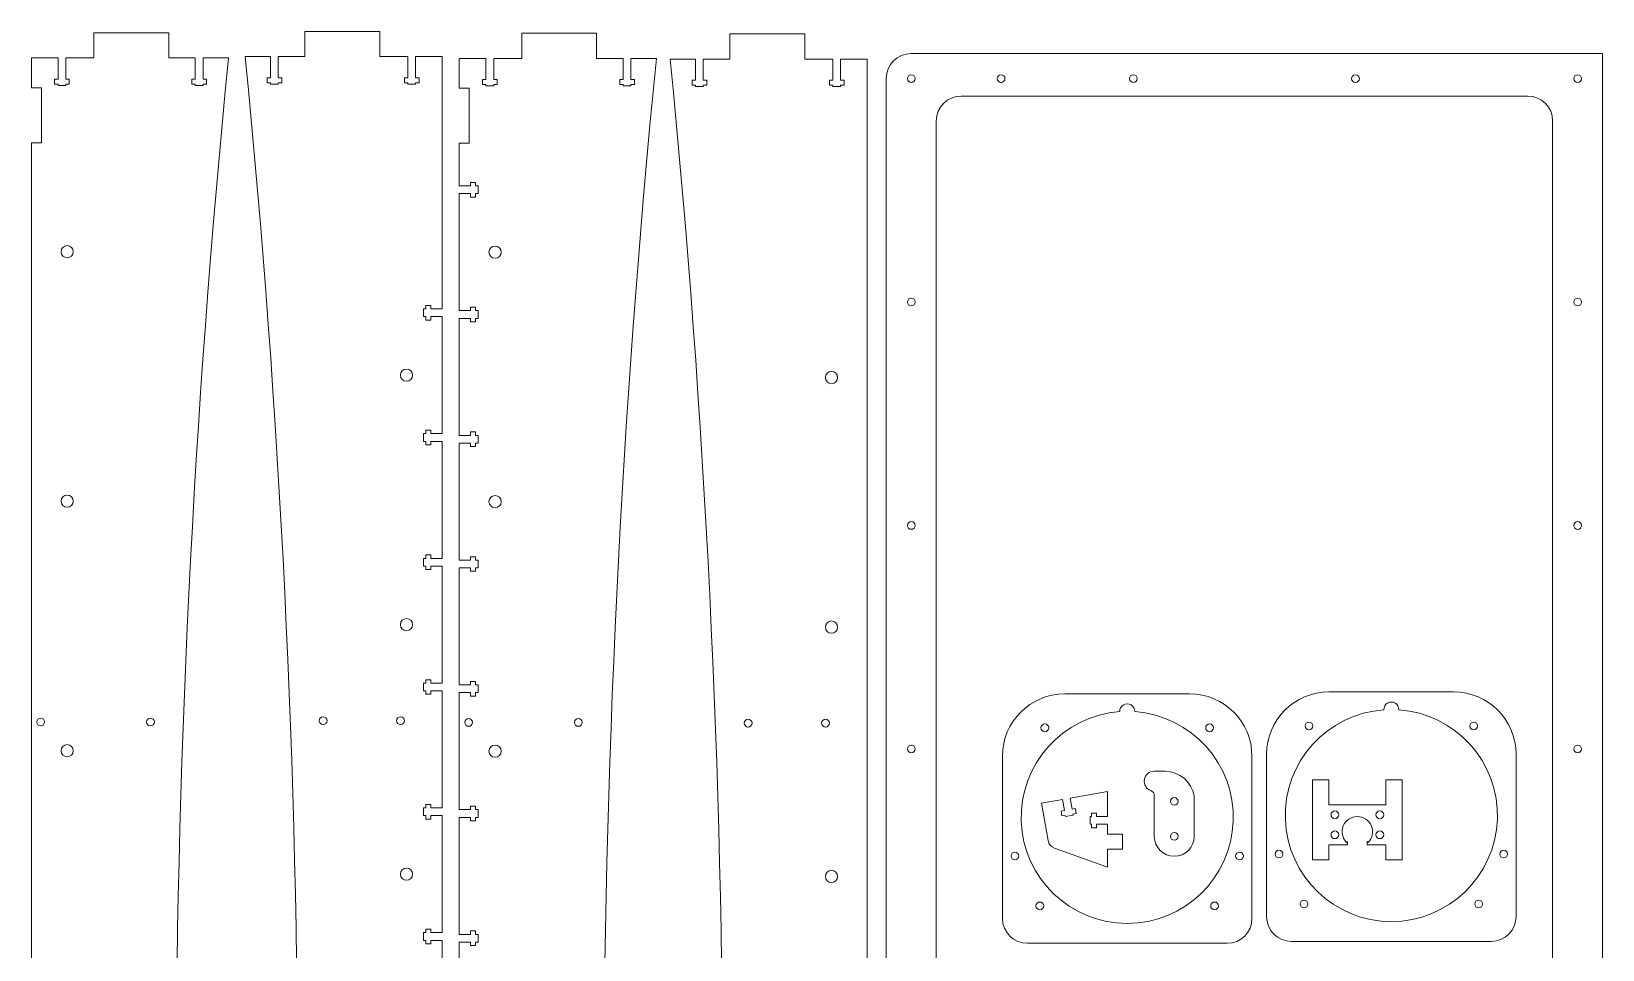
# Model space of a CAD drawing. Header units: millimetres. Extents: x 12 to 1019, y 81 to 995.
# Drawn here: x 12 to 641, y 620 to 988 of the extents above; entities that cross this region are included whole.
import ezdxf

# ---------------------------------------------------------------- set-up
doc = ezdxf.new("R2010")
doc.units = ezdxf.units.MM

msp = doc.modelspace()

# ---------------------------------------------------------------- linework, layer by layer
at = {"color": 7, "linetype": 'Continuous', "lineweight": 15}
for p, q in [((36.74, 977.73), (36.74, 987.83)), ((36.74, 987.83), (66.74, 987.83)), ((66.74, 987.83), (66.74, 977.73)), ((121.33, 988.36), (121.33, 978.26)), ((151.33, 988.36), (121.33, 988.36)), ((151.33, 978.26), (151.33, 988.36)), ((208.2, 977.55), (208.2, 987.65)), ((208.2, 987.65), (238.2, 987.65)), ((238.2, 987.65), (238.2, 977.55)), ((291.63, 987.37), (291.63, 977.27)), ((321.63, 987.37), (291.63, 987.37)), ((321.63, 977.27), (321.63, 987.37)), ((11.74, 965.73), (11.74, 977.73)), ((11.74, 977.73), (22.4, 977.73)), ((22.4, 977.73), (22.4, 969.23)), ((25.5, 969.23), (25.5, 977.73)), ((25.5, 977.73), (36.74, 977.73)), ((66.74, 977.73), (77.4, 977.73)), ((77.4, 977.73), (77.4, 969.23)), ((80.5, 969.23), (80.5, 977.73)), ((80.5, 977.73), (90.68, 977.73)), ((107.57, 978.26), (97.38, 978.26)), ((107.57, 969.76), (107.57, 978.26)), ((110.67, 978.26), (110.67, 969.76)), ((121.33, 978.26), (110.67, 978.26)), ((162.57, 978.26), (151.33, 978.26)), ((162.57, 969.76), (162.57, 978.26)), ((165.67, 978.26), (165.67, 969.76)), ((176.33, 978.26), (165.67, 978.26)), ((176.33, 877.15), (176.33, 978.26)), ((183.2, 965.55), (183.2, 977.55)), ((183.2, 977.55), (193.86, 977.55)), ((193.86, 977.55), (193.86, 969.05)), ((196.96, 969.05), (196.96, 977.55)), ((196.96, 977.55), (208.2, 977.55)), ((238.2, 977.55), (248.86, 977.55)), ((248.86, 977.55), (248.86, 969.05)), ((251.96, 969.05), (251.96, 977.55)), ((251.96, 977.55), (262.15, 977.55)), ((277.87, 977.27), (267.68, 977.27)), ((277.87, 968.77), (277.87, 977.27)), ((280.97, 977.27), (280.97, 968.77)), ((291.63, 977.27), (280.97, 977.27)), ((332.87, 977.27), (321.63, 977.27)), ((332.87, 968.77), (332.87, 977.27)), ((335.97, 977.27), (335.97, 968.77)), ((346.63, 977.27), (335.97, 977.27)), ((346.63, 189.37), (346.63, 977.27)), ((641.3, 979.45), (364.3, 979.45)), ((641.3, 153.45), (641.3, 979.45)), ((106.19, 969.76), (107.57, 969.76)), ((106.19, 967.76), (106.19, 969.76)), ((110.67, 969.76), (112.04, 969.76)), ((112.04, 969.76), (112.04, 967.76)), ((161.19, 969.76), (162.57, 969.76)), ((161.19, 967.76), (161.19, 969.76)), ((165.67, 969.76), (167.04, 969.76)), ((167.04, 969.76), (167.04, 967.76)), ((15.74, 965.73), (11.74, 965.73)), ((15.74, 943.73), (15.74, 965.73)), ((22.4, 969.23), (21.02, 969.23)), ((21.02, 969.23), (21.02, 967.23)), ((21.02, 967.23), (22.4, 967.23)), ((22.4, 967.23), (22.4, 966.73)), ((22.4, 966.73), (25.5, 966.73)), ((26.87, 969.23), (25.5, 969.23)), ((25.5, 966.73), (25.5, 967.23)), ((25.5, 967.23), (26.87, 967.23)), ((26.87, 967.23), (26.87, 969.23)), ((77.4, 969.23), (76.02, 969.23)), ((76.02, 969.23), (76.02, 967.23)), ((76.02, 967.23), (77.4, 967.23)), ((77.4, 967.23), (77.4, 966.73)), ((77.4, 966.73), (80.5, 966.73)), ((81.87, 969.23), (80.5, 969.23)), ((80.5, 966.73), (80.5, 967.23)), ((80.5, 967.23), (81.87, 967.23)), ((81.87, 967.23), (81.87, 969.23)), ((107.57, 967.76), (106.19, 967.76)), ((107.57, 967.26), (107.57, 967.76)), ((110.67, 967.26), (107.57, 967.26)), ((110.67, 967.76), (110.67, 967.26)), ((112.04, 967.76), (110.67, 967.76)), ((162.57, 967.76), (161.19, 967.76)), ((162.57, 967.26), (162.57, 967.76)), ((165.67, 967.26), (162.57, 967.26)), ((165.67, 967.76), (165.67, 967.26)), ((167.04, 967.76), (165.67, 967.76)), ((187.2, 965.55), (183.2, 965.55)), ((187.2, 943.55), (187.2, 965.55)), ((193.86, 969.05), (192.49, 969.05)), ((192.49, 969.05), (192.49, 967.05)), ((192.49, 967.05), (193.86, 967.05)), ((193.86, 967.05), (193.86, 966.55)), ((193.86, 966.55), (196.96, 966.55)), ((198.34, 969.05), (196.96, 969.05)), ((196.96, 966.55), (196.96, 967.05)), ((196.96, 967.05), (198.34, 967.05)), ((198.34, 967.05), (198.34, 969.05)), ((248.86, 969.05), (247.49, 969.05)), ((247.49, 969.05), (247.49, 967.05)), ((247.49, 967.05), (248.86, 967.05)), ((248.86, 967.05), (248.86, 966.55)), ((248.86, 966.55), (251.96, 966.55)), ((253.34, 969.05), (251.96, 969.05)), ((251.96, 966.55), (251.96, 967.05)), ((251.96, 967.05), (253.34, 967.05)), ((253.34, 967.05), (253.34, 969.05)), ((276.49, 968.77), (277.87, 968.77)), ((276.49, 966.77), (276.49, 968.77)), ((277.87, 966.77), (276.49, 966.77)), ((277.87, 966.27), (277.87, 966.77)), ((280.97, 966.27), (277.87, 966.27)), ((280.97, 968.77), (282.34, 968.77)), ((280.97, 966.77), (280.97, 966.27)), ((282.34, 966.77), (280.97, 966.77)), ((282.34, 968.77), (282.34, 966.77)), ((331.49, 968.77), (332.87, 968.77)), ((331.49, 966.77), (331.49, 968.77)), ((332.87, 966.77), (331.49, 966.77)), ((332.87, 966.27), (332.87, 966.77)), ((335.97, 966.27), (332.87, 966.27)), ((335.97, 968.77), (337.34, 968.77)), ((335.97, 966.77), (335.97, 966.27)), ((337.34, 966.77), (335.97, 966.77)), ((337.34, 968.77), (337.34, 966.77)), ((354.3, 969.45), (354.3, 163.45)), ((611.3, 962.45), (384.3, 962.45)), ((374.3, 952.45), (374.3, 180.45)), ((621.3, 180.45), (621.3, 952.45)), ((11.74, 189.83), (11.74, 943.73)), ((11.74, 943.73), (15.74, 943.73)), ((183.2, 926.44), (183.2, 943.55)), ((183.2, 943.55), (187.2, 943.55)), ((187.7, 926.44), (183.2, 926.44)), ((189.7, 927.82), (187.7, 927.82)), ((187.7, 927.82), (187.7, 926.44)), ((189.7, 926.44), (189.7, 927.82)), ((190.7, 926.44), (189.7, 926.44)), ((190.7, 923.34), (190.7, 926.44)), ((183.2, 876.44), (183.2, 923.34)), ((183.2, 923.34), (187.7, 923.34)), ((187.7, 923.34), (187.7, 921.97)), ((187.7, 921.97), (189.7, 921.97)), ((189.7, 921.97), (189.7, 923.34)), ((189.7, 923.34), (190.7, 923.34)), ((168.83, 877.15), (169.83, 877.15)), ((168.83, 874.05), (168.83, 877.15)), ((169.83, 878.52), (171.83, 878.52)), ((169.83, 877.15), (169.83, 878.52)), ((171.83, 878.52), (171.83, 877.15)), ((171.83, 877.15), (176.33, 877.15)), ((187.7, 876.44), (183.2, 876.44)), ((189.7, 877.82), (187.7, 877.82)), ((187.7, 877.82), (187.7, 876.44)), ((189.7, 876.44), (189.7, 877.82)), ((190.7, 876.44), (189.7, 876.44)), ((190.7, 873.34), (190.7, 876.44)), ((169.83, 874.05), (168.83, 874.05)), ((169.83, 872.67), (169.83, 874.05)), ((171.83, 872.67), (169.83, 872.67)), ((171.83, 874.05), (171.83, 872.67)), ((176.33, 874.05), (171.83, 874.05)), ((176.33, 827.15), (176.33, 874.05)), ((183.2, 826.44), (183.2, 873.34)), ((183.2, 873.34), (187.7, 873.34)), ((187.7, 873.34), (187.7, 871.97)), ((187.7, 871.97), (189.7, 871.97)), ((189.7, 871.97), (189.7, 873.34)), ((189.7, 873.34), (190.7, 873.34)), ((168.83, 827.15), (169.83, 827.15)), ((168.83, 824.05), (168.83, 827.15)), ((169.83, 828.52), (171.83, 828.52)), ((169.83, 827.15), (169.83, 828.52)), ((171.83, 828.52), (171.83, 827.15)), ((171.83, 827.15), (176.33, 827.15)), ((187.7, 826.44), (183.2, 826.44)), ((189.7, 827.82), (187.7, 827.82)), ((187.7, 827.82), (187.7, 826.44)), ((189.7, 826.44), (189.7, 827.82)), ((190.7, 826.44), (189.7, 826.44)), ((190.7, 823.34), (190.7, 826.44)), ((169.83, 824.05), (168.83, 824.05)), ((169.83, 822.67), (169.83, 824.05)), ((171.83, 822.67), (169.83, 822.67)), ((171.83, 824.05), (171.83, 822.67)), ((176.33, 824.05), (171.83, 824.05)), ((176.33, 777.15), (176.33, 824.05)), ((183.2, 776.44), (183.2, 823.34)), ((183.2, 823.34), (187.7, 823.34)), ((187.7, 823.34), (187.7, 821.97)), ((187.7, 821.97), (189.7, 821.97)), ((189.7, 821.97), (189.7, 823.34)), ((189.7, 823.34), (190.7, 823.34)), ((168.83, 777.15), (169.83, 777.15)), ((168.83, 774.05), (168.83, 777.15)), ((169.83, 778.52), (171.83, 778.52)), ((169.83, 777.15), (169.83, 778.52)), ((171.83, 778.52), (171.83, 777.15)), ((171.83, 777.15), (176.33, 777.15)), ((187.7, 776.44), (183.2, 776.44)), ((189.7, 777.82), (187.7, 777.82)), ((187.7, 777.82), (187.7, 776.44)), ((189.7, 776.44), (189.7, 777.82)), ((190.7, 776.44), (189.7, 776.44)), ((190.7, 773.34), (190.7, 776.44)), ((169.83, 774.05), (168.83, 774.05)), ((169.83, 772.67), (169.83, 774.05)), ((171.83, 772.67), (169.83, 772.67)), ((171.83, 774.05), (171.83, 772.67)), ((176.33, 774.05), (171.83, 774.05)), ((176.33, 727.15), (176.33, 774.05)), ((183.2, 726.44), (183.2, 773.34)), ((183.2, 773.34), (187.7, 773.34)), ((187.7, 773.34), (187.7, 771.97)), ((187.7, 771.97), (189.7, 771.97)), ((189.7, 771.97), (189.7, 773.34)), ((189.7, 773.34), (190.7, 773.34)), ((168.83, 727.15), (169.83, 727.15)), ((168.83, 724.05), (168.83, 727.15)), ((169.83, 724.05), (168.83, 724.05)), ((169.83, 728.52), (171.83, 728.52)), ((169.83, 727.15), (169.83, 728.52)), ((169.83, 722.67), (169.83, 724.05)), ((171.83, 728.52), (171.83, 727.15)), ((171.83, 727.15), (176.33, 727.15)), ((171.83, 724.05), (171.83, 722.67)), ((176.33, 724.05), (171.83, 724.05)), ((176.33, 677.15), (176.33, 724.05)), ((187.7, 726.44), (183.2, 726.44)), ((189.7, 727.82), (187.7, 727.82)), ((187.7, 727.82), (187.7, 726.44)), ((189.7, 726.44), (189.7, 727.82)), ((190.7, 726.44), (189.7, 726.44)), ((190.7, 723.34), (190.7, 726.44)), ((171.83, 722.67), (169.83, 722.67)), ((183.2, 676.44), (183.2, 723.34)), ((183.2, 723.34), (187.7, 723.34)), ((187.7, 723.34), (187.7, 721.97)), ((187.7, 721.97), (189.7, 721.97)), ((189.7, 721.97), (189.7, 723.34)), ((189.7, 723.34), (190.7, 723.34)), ((475.82, 722.86), (425.82, 722.86)), ((581.66, 723.62), (531.66, 723.62)), ((400.82, 697.86), (400.82, 632.86)), ((500.82, 632.86), (500.82, 697.86)), ((506.66, 698.62), (506.66, 633.62)), ((606.66, 633.62), (606.66, 698.62)), ((465.98, 691.83), (461.67, 691.83)), ((525.04, 688.36), (531.59, 688.36)), ((525.04, 688.36), (525.04, 656.36)), ((531.59, 688.36), (531.59, 678.36)), ((554.49, 688.36), (561.04, 688.36)), ((554.49, 688.36), (554.49, 678.36)), ((561.04, 656.36), (561.04, 688.36)), ((424.88, 680.5), (416.46, 679.02)), ((425.66, 676.11), (424.88, 680.5)), ((442.96, 683.73), (427.93, 681.08)), ((427.93, 681.08), (428.71, 676.65)), ((442.96, 673.67), (442.96, 683.73)), ((461.67, 682.17), (461.67, 665.74)), ((477.67, 665.74), (477.67, 681.99)), ((168.83, 677.15), (169.83, 677.15)), ((168.83, 674.05), (168.83, 677.15)), ((169.83, 674.05), (168.83, 674.05)), ((169.83, 678.52), (171.83, 678.52)), ((169.83, 677.15), (169.83, 678.52)), ((169.83, 672.67), (169.83, 674.05)), ((171.83, 678.52), (171.83, 677.15)), ((171.83, 677.15), (176.33, 677.15)), ((171.83, 674.05), (171.83, 672.67)), ((176.33, 674.05), (171.83, 674.05)), ((176.33, 627.15), (176.33, 674.05)), ((187.7, 676.44), (183.2, 676.44)), ((189.7, 677.82), (187.7, 677.82)), ((187.7, 677.82), (187.7, 676.44)), ((189.7, 676.44), (189.7, 677.82)), ((190.7, 676.44), (189.7, 676.44)), ((190.7, 673.34), (190.7, 676.44)), ((416.46, 679.02), (419.1, 664.06)), ((424.3, 675.88), (425.66, 676.11)), ((424.65, 673.91), (424.3, 675.88)), ((426, 674.14), (424.65, 673.91)), ((426.09, 673.65), (426, 674.14)), ((429.14, 674.19), (426.09, 673.65)), ((428.71, 676.65), (430.06, 676.89)), ((430.41, 674.92), (429.06, 674.68)), ((429.06, 674.68), (429.14, 674.19)), ((430.06, 676.89), (430.41, 674.92)), ((435.96, 673.67), (436.46, 673.67)), ((435.96, 670.57), (435.96, 673.67)), ((436.46, 675.05), (438.46, 675.05)), ((436.46, 673.67), (436.46, 675.05)), ((438.46, 675.05), (438.46, 673.67)), ((438.46, 673.67), (442.96, 673.67)), ((554.49, 678.36), (531.59, 678.36)), ((171.83, 672.67), (169.83, 672.67)), ((183.2, 626.44), (183.2, 673.34)), ((183.2, 673.34), (187.7, 673.34)), ((187.7, 673.34), (187.7, 671.97)), ((187.7, 671.97), (189.7, 671.97)), ((189.7, 671.97), (189.7, 673.34)), ((189.7, 673.34), (190.7, 673.34)), ((436.46, 670.57), (435.96, 670.57)), ((436.46, 669.2), (436.46, 670.57)), ((438.46, 669.2), (436.46, 669.2)), ((438.46, 670.57), (438.46, 669.2)), ((442.96, 670.57), (438.46, 670.57)), ((442.96, 666.57), (442.96, 670.57)), ((448.96, 666.57), (442.96, 666.57)), ((448.96, 660.57), (448.96, 666.57)), ((531.59, 662.36), (539.15, 662.36)), ((531.59, 656.36), (531.59, 662.36)), ((539.15, 663.63), (538.74, 663.23)), ((539.15, 662.36), (539.15, 663.63)), ((546.92, 663.63), (546.92, 662.36)), ((547.33, 663.23), (546.92, 663.63)), ((546.92, 662.36), (554.49, 662.36)), ((554.49, 656.36), (554.49, 662.36)), ((421.7, 660.98), (442.96, 653.42)), ((442.96, 660.57), (448.96, 660.57)), ((442.96, 653.42), (442.96, 660.57)), ((531.59, 656.36), (525.04, 656.36)), ((561.04, 656.36), (554.49, 656.36)), ((168.83, 627.15), (169.83, 627.15)), ((168.83, 624.05), (168.83, 627.15)), ((169.83, 624.05), (168.83, 624.05)), ((169.83, 628.52), (171.83, 628.52)), ((169.83, 627.15), (169.83, 628.52)), ((169.83, 622.67), (169.83, 624.05)), ((171.83, 628.52), (171.83, 627.15)), ((171.83, 627.15), (176.33, 627.15)), ((171.83, 624.05), (171.83, 622.67)), ((176.33, 624.05), (171.83, 624.05)), ((176.33, 577.15), (176.33, 624.05)), ((187.7, 626.44), (183.2, 626.44)), ((183.2, 576.44), (183.2, 623.34)), ((183.2, 623.34), (187.7, 623.34)), ((189.7, 627.82), (187.7, 627.82)), ((187.7, 627.82), (187.7, 626.44)), ((187.7, 623.34), (187.7, 621.97)), ((189.7, 626.44), (189.7, 627.82)), ((190.7, 626.44), (189.7, 626.44)), ((189.7, 621.97), (189.7, 623.34)), ((189.7, 623.34), (190.7, 623.34)), ((190.7, 623.34), (190.7, 626.44)), ((516.66, 623.62), (596.66, 623.62)), ((171.83, 622.67), (169.83, 622.67)), ((187.7, 621.97), (189.7, 621.97)), ((410.82, 622.86), (490.82, 622.86))]:
    msp.add_line(p, q, dxfattribs=at)
for centre, radius in [((364.3, 969.45), 1.55), ((400.3, 969.45), 1.55), ((453.3, 969.45), 1.55), ((542.3, 969.45), 1.55), ((631.3, 969.45), 1.55), ((26.05, 900.07), 2.45), ((197.51, 899.89), 2.45), ((364.3, 879.89), 1.55), ((631.3, 879.89), 1.55), ((162.02, 850.59), 2.45), ((332.32, 849.61), 2.45), ((26.05, 800.07), 2.45), ((197.51, 799.89), 2.45), ((364.3, 790.34), 1.55), ((631.3, 790.33), 1.55), ((162.02, 750.59), 2.45), ((332.32, 749.61), 2.45), ((15.44, 711.57), 1.55), ((59.44, 711.57), 1.55), ((128.63, 712.09), 1.55), ((159.63, 712.09), 1.55), ((186.9, 711.39), 1.55), ((230.9, 711.39), 1.55), ((298.93, 711.11), 1.55), ((329.93, 711.11), 1.55), ((523.66, 710), 1.55), ((589.66, 710), 1.55), ((417.82, 709.24), 1.55), ((483.82, 709.24), 1.55), ((26.05, 700.07), 2.45), ((197.51, 699.89), 2.45), ((364.3, 700.78), 1.55), ((631.3, 700.78), 1.55), ((469.67, 679.74), 1.55), ((534.04, 674.36), 1.55), ((552.04, 674.36), 1.55), ((534.04, 666.36), 1.55), ((552.04, 666.36), 1.55), ((469.67, 665.74), 1.55), ((405.82, 657.86), 1.55), ((495.82, 657.86), 1.55), ((511.66, 658.62), 1.55), ((601.66, 658.62), 1.55), ((162.02, 650.59), 2.45), ((332.32, 649.61), 2.45), ((415.82, 637.86), 1.55), ((485.82, 637.86), 1.55), ((521.66, 638.62), 1.55), ((591.66, 638.62), 1.55)]:
    msp.add_circle(centre, radius, dxfattribs=at)
for centre, radius, start, end in [((4449.54, 548.07), 4379.98, 174.37036, 185.63579), ((-4261.47, 548.59), 4379.98, 354.36421, 5.62964), ((4621, 547.89), 4379.98, 174.37036, 185.63579), ((-4091.17, 547.61), 4379.98, 354.36421, 5.62964), ((364.3, 969.45), 10, 90, 180), ((384.3, 952.45), 10, 90, 180), ((611.3, 952.45), 10, 0, 90), ((425.82, 697.86), 25, 90, 180), ((450.82, 715.82), 3, 357.97738, 182.02262), ((475.82, 697.86), 25, 0, 90), ((531.66, 698.62), 25, 90, 180), ((556.66, 716.58), 3, 357.97738, 182.02262), ((581.66, 698.62), 25, 0, 90), ((450.82, 673.32), 42.5, 94.04525, 85.95475), ((556.66, 674.08), 42.5, 94.04525, 85.95475), ((461.67, 687.83), 4, 90, 250.52878), ((465.87, 679.83), 12, 10.37077, 89.46504), ((459.67, 682.17), 2, 0, 70.52878), ((543.04, 667.56), 6.1, 314.72041, 225.19582), ((423.04, 664.75), 4, 190, 250.4245), ((469.67, 665.74), 8, 180, 0), ((410.82, 632.86), 10, 180, 270), ((490.82, 632.86), 10, 270, 0), ((516.66, 633.62), 10, 180, 270), ((596.66, 633.62), 10, 270, 0)]:
    msp.add_arc(centre, radius, start, end, dxfattribs=at)

doc.saveas('drawing.dxf')
